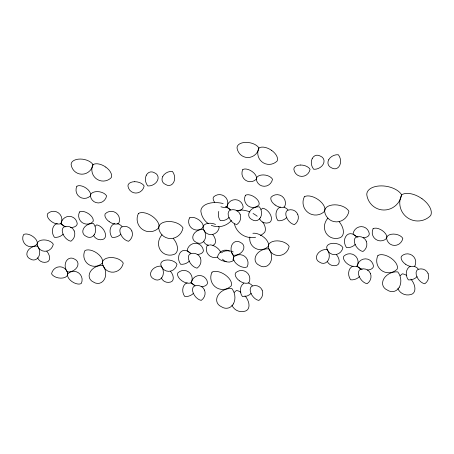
<?xml version="1.0" encoding="UTF-8"?>
<svg xmlns="http://www.w3.org/2000/svg" width="454" height="454" viewBox="0 0 454 454"><rect width="100%" height="100%" fill="white"/><g stroke="black" fill="none" stroke-linecap="round" stroke-linejoin="round"><path stroke-width="0.68" d="M236.88 210.877A18.126 10.243 32.4 0 1 238.219 210.429M239.4 210.202A18.126 10.243 32.4 0 1 249.927 211.961M253.077 213.493A18.126 10.243 32.4 0 1 257.208 216.24M262.735 222A18.126 10.243 32.4 0 1 264.761 232.215A18.126 18.047 -86.3 0 1 260.233 235.592M255.579 237.26A18.126 18.047 -86.3 0 1 234.389 223.958M231.54 220.383A18.126 17.598 -73.2 0 1 211.309 225.309M208.29 223.64A18.126 17.598 -73.2 0 1 200.878 211.439A18.126 10.283 9.5 0 1 223.135 203.545M193.54 293.239A8.433 6.498 -21.1 0 1 184.755 296.473A8.433 6.583 80 0 1 187.139 282.814M194.675 285.725A8.433 6.498 -21.1 0 0 192.212 283.699A8.433 6.583 80 0 0 190.737 282.91M201.394 286.724A8.433 4.784 9.5 0 0 207.535 282.609A8.433 8.183 -73.2 0 0 191.333 282.587A8.433 4.767 32.4 0 1 181.855 280.771A8.433 4.767 32.4 0 1 177.82 272.945A8.433 8.393 -86.3 0 1 191.333 282.587L192.212 283.699A8.433 4.784 9.5 0 0 195.055 285.555M251.187 293.301A8.433 6.498 -21.1 0 1 242.402 296.536A8.433 6.583 80 0 1 243.826 283.307M252.322 285.787A8.433 6.498 -21.1 0 0 249.859 283.761A8.433 6.583 80 0 0 248.378 282.973M244.984 295.77A11.974 7.446 51.4 0 1 245.256 311.115A11.974 11.197 -50.2 0 1 231.92 305.184M240.875 292.189A11.974 7.446 51.4 0 0 236.483 290.503A11.974 11.197 -50.2 0 0 234.366 292.342M217.352 257.134A8.433 8.405 -69 0 1 207.189 245.387A8.433 4.557 32.8 0 1 208.324 244.933M209.748 244.802A8.433 4.557 32.8 0 1 220.797 252.713M221.501 252.85A8.433 4.988 9.8 0 1 233.203 251.97M234.009 260.114A8.433 8.172 -66.4 0 1 222.46 259.183M63.237 234.082A8.433 6.498 -21.1 0 1 54.457 237.311A8.433 6.583 80 0 1 52.607 229.003A8.433 6.583 80 0 1 57.335 223.516M64.372 226.569A8.433 6.498 -21.1 0 0 61.909 224.537A8.433 6.583 80 0 0 60.433 223.748M70.455 227.579A8.433 4.784 9.5 0 0 77.231 223.453A8.433 8.183 -73.2 0 0 61.029 223.425A8.433 4.767 32.4 0 1 51.557 221.614A8.433 4.767 32.4 0 1 47.517 213.789A8.433 8.393 -86.3 0 1 61.029 223.425L61.909 224.537A8.433 4.784 9.5 0 0 65.944 226.852M189.386 261.016A8.433 6.498 -21.1 0 1 180.607 264.251A8.433 6.583 80 0 1 179.722 253.372A8.433 6.583 80 0 1 188.058 251.476A8.433 4.784 9.5 0 0 190.907 253.332M190.521 253.502A8.433 6.498 -21.1 0 0 188.058 251.476L187.179 250.364A8.433 8.183 -73.2 0 1 203.381 250.387A8.433 4.784 9.5 0 1 197.24 254.501M120.883 234.145A8.433 6.498 -21.1 0 1 112.098 237.374A8.433 6.583 80 0 1 110.254 229.066A8.433 6.583 80 0 1 114.975 223.578M122.018 226.631A8.433 6.498 -21.1 0 0 119.555 224.605A8.433 6.583 80 0 0 117.041 223.533M93.53 235.217A8.433 7.883 -50.2 0 0 102.922 239.394A8.433 5.244 51.4 0 0 104.789 231.892A8.433 5.244 51.4 0 0 96.742 224.878A8.433 7.883 -50.2 0 0 95.249 226.177M170.471 271.231A8.433 5.244 51.4 0 1 170.664 282.042A8.433 7.883 -50.2 0 1 161.272 277.865M173.235 238.395A12.65 7.86 51.4 0 1 173.524 254.609A12.65 11.827 -50.2 0 1 160.063 249.598A12.65 11.827 -50.2 0 1 162.021 234.775M46.796 251.187A8.433 5.244 51.4 0 1 46.989 261.992A8.433 7.883 -50.2 0 1 37.597 257.815M359.454 276.565A8.433 6.498 -21.1 0 1 350.67 279.8A8.433 6.583 80 0 1 353.047 266.14M360.589 269.052A8.433 6.498 -21.1 0 0 358.127 267.026A8.433 6.583 80 0 0 356.645 266.237M367.309 270.051A8.433 4.784 9.5 0 0 373.443 265.936A8.433 8.183 -73.2 0 0 357.241 265.913A8.433 4.767 32.4 0 1 347.77 264.097A8.433 4.767 32.4 0 1 343.729 256.272A8.433 8.393 -86.3 0 1 357.241 265.913L358.127 267.026A8.433 4.784 9.5 0 0 362.156 269.336M417.095 276.628A8.433 6.498 -21.1 0 1 408.316 279.863A8.433 6.583 80 0 1 410.694 266.203M418.23 269.12A8.433 6.498 -21.1 0 0 415.768 267.088A8.433 6.583 80 0 0 414.292 266.299M410.893 279.096A11.974 7.446 51.4 0 1 411.165 294.442A11.974 11.197 -50.2 0 1 397.829 288.511M406.79 275.516A11.974 7.446 51.4 0 0 402.392 273.83A11.974 11.197 -50.2 0 0 400.275 275.669M229.151 217.409A8.433 6.498 -21.1 0 1 220.366 220.638A8.433 6.583 80 0 1 218.76 211.422M230.286 209.896A8.433 6.498 -21.1 0 0 227.823 207.87L226.943 206.757A8.433 8.393 -86.3 0 0 213.431 197.115A8.433 4.767 32.4 0 0 214.719 202.336M225.309 206.797A8.433 6.583 80 0 1 227.823 207.87A8.433 4.784 9.5 0 0 230.666 209.725M237.005 210.894A8.433 4.784 9.5 0 0 243.145 206.78A8.433 8.183 -73.2 0 0 226.943 206.757A8.433 4.767 32.4 0 1 220.922 206.769M355.3 244.343A8.433 6.498 -21.1 0 1 346.516 247.578A8.433 6.583 80 0 1 345.636 236.699A8.433 6.583 80 0 1 353.972 234.803A8.433 4.784 9.5 0 0 358.007 237.113M356.435 236.829A8.433 6.498 -21.1 0 0 353.972 234.803L353.093 233.691A8.433 8.183 -73.2 0 1 369.295 233.714A8.433 4.784 9.5 0 1 363.155 237.828M231.648 252.458A8.433 6.674 77.7 0 0 233.191 255.273L233.674 257.168A8.433 4.557 32.8 0 0 237.811 264.869A8.433 4.557 32.8 0 0 247.175 266.833A8.433 8.405 -69 0 0 233.674 257.168A8.433 4.988 9.8 0 1 232.862 259.376M231.449 251.828A8.433 6.674 77.7 0 1 233.214 243.066A8.433 6.674 77.7 0 1 240.631 242.527A8.433 6.367 -22.7 0 1 243.004 250.466A8.433 6.367 -22.7 0 1 233.191 255.273A8.433 8.172 -66.4 0 0 231.472 252.555M229.429 251.017A8.433 8.172 -66.4 0 0 217.46 257.168A8.433 4.988 9.8 0 0 226.206 261.464M286.797 217.472A8.433 6.498 -21.1 0 1 278.013 220.706A8.433 6.583 80 0 1 280.39 207.047M287.932 209.958A8.433 6.498 -21.1 0 0 285.47 207.932A8.433 6.583 80 0 0 283.988 207.143M259.438 218.544A8.433 7.883 -50.2 0 0 268.83 222.727A8.433 5.244 51.4 0 0 270.697 215.219A8.433 5.244 51.4 0 0 262.656 208.204A8.433 7.883 -50.2 0 0 261.163 209.504M336.386 254.563A8.433 5.244 51.4 0 1 336.579 265.369A8.433 7.883 -50.2 0 1 327.186 261.192M249.848 236.982A10.879 10.845 -69 0 0 268.252 246.42L268.876 248.866A10.879 8.609 77.7 0 1 270.175 262.86A10.879 8.609 77.7 0 1 259.274 265.312A10.879 8.217 -22.7 0 1 256.215 255.069A10.879 8.217 -22.7 0 1 268.876 248.866A10.879 10.538 -66.4 0 0 279.749 255.46A10.879 10.538 -66.4 0 0 289.17 246.42A10.879 6.43 9.8 0 0 277.053 240.858A10.879 6.43 9.8 0 0 268.252 246.42A10.879 5.879 32.8 0 0 264.239 237.533A10.879 5.879 32.8 0 0 252.878 233.26M339.149 221.722A12.65 7.86 51.4 0 1 339.439 237.936A12.65 11.827 -50.2 0 1 325.978 232.925A12.65 11.827 -50.2 0 1 327.936 218.107M215.514 224.463A8.433 4.988 9.8 0 0 207.075 223.555A8.433 4.988 9.8 0 0 202.995 227.556L203.477 229.446A8.433 6.674 77.7 0 1 204.487 240.297A8.433 6.674 77.7 0 1 196.037 242.198A8.433 6.367 -22.7 0 1 193.665 234.258A8.433 6.367 -22.7 0 1 203.477 229.446A8.433 8.172 -66.4 0 0 219.214 227.55A8.433 4.988 9.8 0 0 218.34 226.393M212.705 234.514A8.433 5.244 51.4 0 1 212.898 245.325M209.112 245.58A8.433 7.883 -50.2 0 1 203.506 241.142M327.158 249.496L326.676 247.6A8.433 4.988 9.8 0 1 333.497 243.293A8.433 4.988 9.8 0 1 342.889 247.6A8.433 8.172 -66.4 0 1 327.158 249.496A8.433 6.367 -22.7 0 0 317.346 254.308A8.433 6.367 -22.7 0 0 319.718 262.242A8.433 6.674 77.7 0 0 328.168 260.346A8.433 6.674 77.7 0 0 327.158 249.496M161.244 266.169L160.761 264.273A8.433 4.988 9.8 0 1 167.588 259.96A8.433 4.988 9.8 0 1 176.981 264.273A8.433 8.172 -66.4 0 1 161.244 266.169A8.433 6.367 -22.7 0 0 151.432 270.976A8.433 6.367 -22.7 0 0 153.804 278.915A8.433 6.674 77.7 0 0 162.254 277.019A8.433 6.674 77.7 0 0 161.244 266.169M102.962 265.539L102.337 263.093A10.879 5.879 32.8 0 0 97.003 253.162A10.879 5.879 32.8 0 0 84.926 250.625A10.879 10.845 -69 0 0 102.337 263.093A10.879 6.43 9.8 0 1 111.145 257.531A10.879 6.43 9.8 0 1 123.255 263.093A10.879 10.538 -66.4 0 1 113.835 272.133A10.879 10.538 -66.4 0 1 102.962 265.539A10.879 8.217 -22.7 0 0 90.301 271.742A10.879 8.217 -22.7 0 0 93.359 281.985A10.879 8.609 77.7 0 0 104.261 279.533A10.879 8.609 77.7 0 0 102.962 265.539M67.765 273.841L67.277 271.946A8.433 6.674 77.7 0 1 66.273 261.101A8.433 6.674 77.7 0 1 74.723 259.2A8.433 6.367 -22.7 0 1 77.089 267.139A8.433 6.367 -22.7 0 1 67.277 271.946A8.433 8.172 -66.4 0 0 51.546 273.841A8.433 4.988 9.8 0 0 60.938 278.154A8.433 4.988 9.8 0 0 67.765 273.841A8.433 8.405 -69 0 1 81.26 283.506A8.433 4.557 32.8 0 1 71.902 281.537A8.433 4.557 32.8 0 1 67.765 273.841M37.569 246.119L37.086 244.224A8.433 4.557 32.8 0 0 32.949 236.528A8.433 4.557 32.8 0 0 23.585 234.559A8.433 8.405 -69 0 0 37.086 244.224A8.433 4.988 9.8 0 1 43.907 239.916A8.433 4.988 9.8 0 1 53.3 244.224A8.433 8.172 -66.4 0 1 37.569 246.119A8.433 6.367 -22.7 0 0 27.756 250.931A8.433 6.367 -22.7 0 0 30.123 258.871A8.433 6.674 77.7 0 0 38.579 256.97A8.433 6.674 77.7 0 0 37.569 246.119M204.499 290.089A8.433 7.928 -45.9 0 0 195.055 285.838A8.433 5.068 52.5 0 0 193.319 293.267A8.433 5.068 52.5 0 0 201.218 300.383A8.433 7.928 -45.9 0 0 204.499 290.089M239.502 280.833A8.433 4.767 32.4 0 0 248.974 282.649A8.433 8.393 -86.3 0 0 235.461 273.007A8.433 4.767 32.4 0 0 239.502 280.833M262.145 290.151A8.433 7.928 -45.9 0 0 252.702 285.901A8.433 5.068 52.5 0 0 250.966 293.329A8.433 5.068 52.5 0 0 258.865 300.446A8.433 7.928 -45.9 0 0 262.145 290.151M233.311 303.981A11.974 9.477 77.7 0 0 231.881 288.574A11.974 9.046 -22.7 0 0 217.948 295.406A11.974 9.046 -22.7 0 0 221.314 306.677A11.974 9.477 77.7 0 0 233.311 303.981M212.024 272.156A11.974 11.935 -69 0 0 231.194 285.884A11.974 6.475 32.8 0 0 225.32 274.954A11.974 6.475 32.8 0 0 212.024 272.156M146.324 175.153A8.433 6.589 76.3 0 0 147.811 185.958A8.433 6.464 -24.2 0 0 157.396 180.732A8.433 6.464 -24.2 0 0 154.559 172.838A8.433 6.589 76.3 0 0 146.324 175.153M162.748 176.493A8.433 6.566 -22.2 0 0 165.636 184.517A8.433 6.481 78.3 0 0 173.74 182.236A8.433 6.481 78.3 0 0 172.395 171.402A8.433 6.566 -22.2 0 0 162.748 176.493M105.788 167.106A11.384 6.43 32.4 0 0 92.996 164.654A11.384 6.458 9.5 0 0 80.273 159.053A11.384 6.458 9.5 0 0 71.125 164.626A11.384 11.049 -73.2 0 0 81.89 174.2A11.384 11.049 -73.2 0 0 92.996 164.654A11.384 11.333 -86.3 0 0 111.236 177.673A11.384 6.43 32.4 0 0 105.788 167.106M74.201 230.933A8.433 7.928 -45.9 0 0 64.757 226.677A8.433 5.068 52.5 0 0 63.015 234.105A8.433 5.068 52.5 0 0 70.92 241.222A8.433 7.928 -45.9 0 0 74.201 230.933M200.35 257.866A8.433 7.928 -45.9 0 0 190.901 253.616A8.433 5.068 52.5 0 0 189.165 261.044A8.433 5.068 52.5 0 0 197.07 268.161A8.433 7.928 -45.9 0 0 200.35 257.866M109.204 221.677A8.433 4.767 32.4 0 0 118.676 223.493A8.433 8.393 -86.3 0 0 105.163 213.851A8.433 4.767 32.4 0 0 109.204 221.677M131.842 230.995A8.433 7.928 -45.9 0 0 122.398 226.739A8.433 5.068 52.5 0 0 120.662 234.173A8.433 5.068 52.5 0 0 128.561 241.284A8.433 7.928 -45.9 0 0 131.842 230.995M94.511 234.372A8.433 6.674 77.7 0 0 93.501 223.521A8.433 6.367 -22.7 0 0 83.689 228.334A8.433 6.367 -22.7 0 0 86.056 236.273A8.433 6.674 77.7 0 0 94.511 234.372M79.518 211.961A8.433 8.405 -69 0 0 93.019 221.626A8.433 4.557 32.8 0 0 88.882 213.93A8.433 4.557 32.8 0 0 79.518 211.961M138.425 213.454A12.65 12.61 -69 0 0 158.673 227.953A12.65 12.258 -66.4 0 0 170.596 238.549A12.65 12.258 -66.4 0 0 182.996 227.953A12.65 7.48 9.8 0 0 168.911 221.49A12.65 7.48 9.8 0 0 158.673 227.953A12.65 6.838 32.8 0 0 152.465 216.41A12.65 6.838 32.8 0 0 138.425 213.454M76.885 186.231A8.433 8.405 -69 0 0 90.386 195.895A8.433 8.172 -66.4 0 0 106.599 195.895A8.433 4.988 9.8 0 0 97.207 191.588A8.433 4.988 9.8 0 0 90.386 195.895A8.433 4.557 32.8 0 0 86.249 188.2A8.433 4.557 32.8 0 0 76.885 186.231M134.764 181.691A8.433 4.988 9.8 0 0 127.937 185.998A8.433 8.172 -66.4 0 0 144.156 185.998A8.433 4.988 9.8 0 0 134.764 181.691M421.993 198.721A18.126 10.243 32.4 0 0 401.625 194.817A18.126 10.283 9.5 0 0 381.36 185.89A18.126 10.283 9.5 0 0 366.787 194.766A18.126 17.598 -73.2 0 0 383.942 210.02A18.126 17.598 -73.2 0 0 401.625 194.817A18.126 18.047 -86.3 0 0 430.676 215.548A18.126 10.243 32.4 0 0 421.993 198.721M370.413 273.416A8.433 7.928 -45.9 0 0 360.97 269.165A8.433 5.068 52.5 0 0 359.228 276.594A8.433 5.068 52.5 0 0 367.133 283.71A8.433 7.928 -45.9 0 0 370.413 273.416M405.416 264.16A8.433 4.767 32.4 0 0 414.888 265.976A8.433 8.393 -86.3 0 0 401.376 256.34A8.433 4.767 32.4 0 0 405.416 264.16M428.06 273.478A8.433 7.928 -45.9 0 0 418.611 269.228A8.433 5.068 52.5 0 0 416.874 276.656A8.433 5.068 52.5 0 0 424.779 283.773A8.433 7.928 -45.9 0 0 428.06 273.478M399.225 287.308A11.974 9.477 77.7 0 0 397.789 271.906A11.974 9.046 -22.7 0 0 383.857 278.733A11.974 9.046 -22.7 0 0 387.222 290.004A11.974 9.477 77.7 0 0 399.225 287.308M377.938 255.488A11.974 11.935 -69 0 0 397.108 269.211A11.974 6.475 32.8 0 0 391.229 258.281A11.974 6.475 32.8 0 0 377.938 255.488M373.097 228.72A8.433 8.405 -69 0 0 386.598 238.384A8.433 8.172 -66.4 0 0 402.811 238.378A8.433 4.988 9.8 0 0 393.419 234.071A8.433 4.988 9.8 0 0 386.598 238.384A8.433 4.557 32.8 0 0 382.461 230.683A8.433 4.557 32.8 0 0 373.097 228.72M312.239 158.48A8.433 6.589 76.3 0 0 313.72 169.285A8.433 6.464 -24.2 0 0 323.31 164.064A8.433 6.464 -24.2 0 0 320.467 156.165A8.433 6.589 76.3 0 0 312.239 158.48M328.662 159.825A8.433 6.566 -22.2 0 0 331.545 167.844A8.433 6.481 78.3 0 0 339.654 165.562A8.433 6.481 78.3 0 0 338.309 154.729A8.433 6.566 -22.2 0 0 328.662 159.825M271.696 150.433A11.384 6.43 32.4 0 0 258.911 147.987A11.384 6.458 9.5 0 0 246.181 142.38A11.384 6.458 9.5 0 0 237.033 147.953A11.384 11.049 -73.2 0 0 247.805 157.532A11.384 11.049 -73.2 0 0 258.911 147.987A11.384 11.333 -86.3 0 0 277.15 161A11.384 6.43 32.4 0 0 271.696 150.433M240.109 214.26A8.433 7.928 -45.9 0 0 230.666 210.003A8.433 5.068 52.5 0 0 228.929 217.438A8.433 5.068 52.5 0 0 236.829 224.548A8.433 7.928 -45.9 0 0 240.109 214.26M366.259 241.193A8.433 7.928 -45.9 0 0 356.816 236.943A8.433 5.068 52.5 0 0 355.079 244.371A8.433 5.068 52.5 0 0 362.979 251.488A8.433 7.928 -45.9 0 0 366.259 241.193M275.113 205.004A8.433 4.767 32.4 0 0 284.59 206.82A8.433 8.393 -86.3 0 0 271.078 197.178A8.433 4.767 32.4 0 0 275.113 205.004M297.756 214.322A8.433 7.928 -45.9 0 0 288.313 210.071A8.433 5.068 52.5 0 0 286.576 217.5A8.433 5.068 52.5 0 0 294.476 224.617A8.433 7.928 -45.9 0 0 297.756 214.322M260.42 217.699A8.433 6.674 77.7 0 0 259.41 206.848A8.433 6.367 -22.7 0 0 249.598 211.66A8.433 6.367 -22.7 0 0 251.97 219.6A8.433 6.674 77.7 0 0 260.42 217.699M245.432 195.288A8.433 8.405 -69 0 0 258.928 204.958A8.433 4.557 32.8 0 0 254.79 197.257A8.433 4.557 32.8 0 0 245.432 195.288M304.333 196.781A12.65 12.61 -69 0 0 324.582 211.286A12.65 12.258 -66.4 0 0 336.505 221.875A12.65 12.258 -66.4 0 0 348.905 211.28A12.65 7.48 9.8 0 0 334.819 204.816A12.65 7.48 9.8 0 0 324.582 211.286A12.65 6.838 32.8 0 0 318.379 199.737A12.65 6.838 32.8 0 0 304.333 196.781M242.799 169.558A8.433 8.405 -69 0 0 256.294 179.222A8.433 8.172 -66.4 0 0 272.514 179.222A8.433 4.988 9.8 0 0 263.121 174.915A8.433 4.988 9.8 0 0 256.294 179.222A8.433 4.557 32.8 0 0 252.157 171.527A8.433 4.557 32.8 0 0 242.799 169.558M189.5 217.886A8.433 8.405 -69 0 0 202.995 227.556A8.433 4.557 32.8 0 0 198.858 219.855A8.433 4.557 32.8 0 0 189.5 217.886M300.679 165.018A8.433 4.988 9.8 0 0 293.851 169.325A8.433 8.172 -66.4 0 0 310.071 169.325A8.433 4.988 9.8 0 0 300.679 165.018"/></g></svg>
